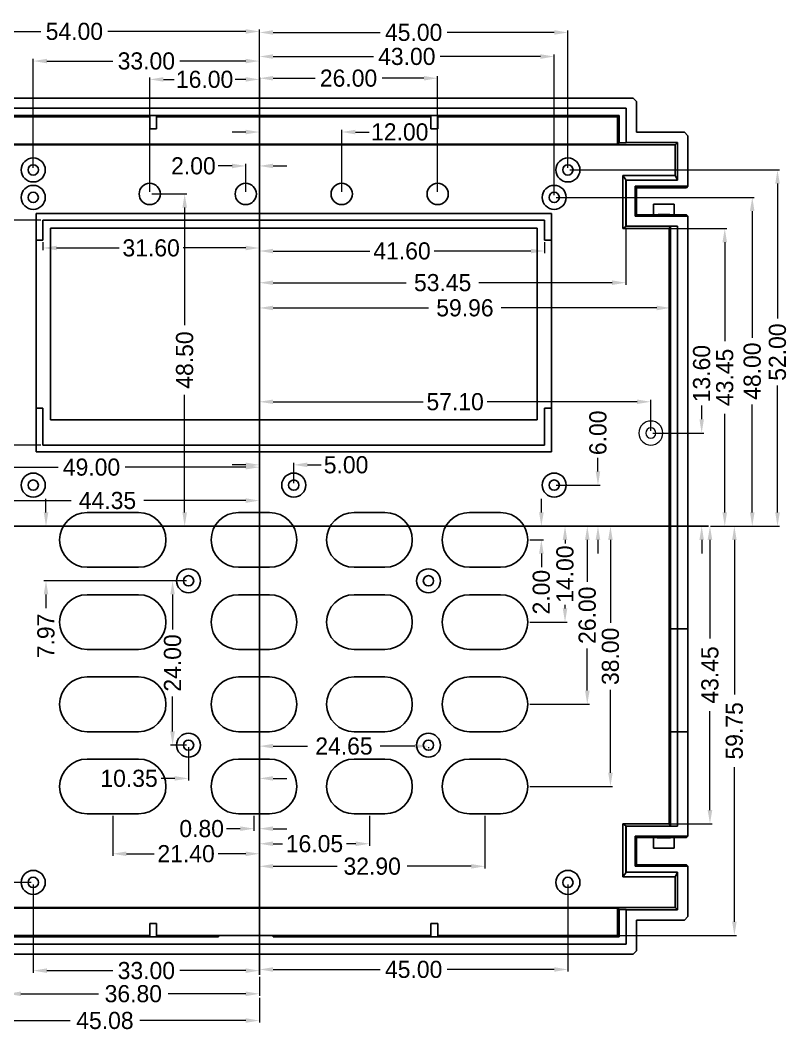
# Model space of a CAD drawing. Extents: x 130 to 318, y -74 to 74.
# Drawn here: x 205.6 to 317.7, y -73.8 to 73.9 of the extents above; entities that cross this region are included whole.
import ezdxf

# ---------------------------------------------------------------- set-up
doc = ezdxf.new("R2010")
doc.units = 0
doc.header["$MEASUREMENT"] = 0
doc.linetypes.add('center', pattern=[0])
doc.linetypes.add('solid', pattern=[0])
doc.layers.get('0').update_dxf_attribs({"linetype": 'solid'})
doc.dimstyles.get("Standard").update_dxf_attribs({"dimtxt": 2.5, "dimasz": 2, "dimexe": 0.3, "dimexo": 0.3, "dimgap": 0.3, "dimtad": 0, "dimzin": 0, "dimdsep": 46, "dimtxsty": 'Standard', "dimcen": 0, "dimclrd": 4, "dimclre": 4, "dimclrt": 3, "dimadec": 0, "dimazin": 0, "dimtfac": 1, "dimtofl": 0, "dimtmove": 0, "dimatfit": 0, "dimfxl": 0, "dimtolj": 1, "dimtzin": 0, "dimlwd": 9, "dimlwe": 9, "dimarcsym": 0})

# ---------------------------------------------------------------- blocks, each defined once
blk = doc.blocks.new('*D0')
at = {"color": 4, "linetype": 'Continuous', "lineweight": 9}
for p, q in [((240.47, 65.2), (240.47, 52.29)), ((236.47, 52.59), (234.47, 52.59)), ((238.47, 48.8), (238.47, 52.89)), ((242.47, 52.59), (244.47, 52.59))]:
    blk.add_line(p, q, dxfattribs=at)
at = {"color": 4, "linetype": 'Continuous', "lineweight": 0}
for points in [[(236.47, 52.92), (236.47, 52.25), (238.47, 52.59)], [(242.47, 52.92), (242.47, 52.25), (240.47, 52.59)]]:
    blk.add_solid(points, dxfattribs=at)
at = {"layer": 'Defpoints', "color": 0, "linetype": 'Continuous', "lineweight": 0}
for p in [(240.47, 65.5), (238.47, 52.59), (238.47, 48.5)]:
    blk.add_point(p, dxfattribs=at)
at = {"color": 3, "linetype": 'Continuous', "lineweight": 0, "insert": (230.84, 52.59), "char_height": 2.5, "attachment_point": 5}
blk.add_mtext('\\A1;2.00', dxfattribs=at)
blk = doc.blocks.new('*D1')
at = {"color": 4, "linetype": 'Continuous', "lineweight": 9}
for p, q in [((224.47, 48.8), (224.47, 65.52)), ((226.47, 65.22), (228.01, 65.22)), ((238.47, 65.22), (236.94, 65.22)), ((240.47, 65.2), (240.47, 64.92))]:
    blk.add_line(p, q, dxfattribs=at)
at = {"color": 4, "linetype": 'Continuous', "lineweight": 0}
for points in [[(226.47, 65.55), (226.47, 64.89), (224.47, 65.22)], [(238.47, 65.55), (238.47, 64.89), (240.47, 65.22)]]:
    blk.add_solid(points, dxfattribs=at)
at = {"layer": 'Defpoints', "color": 0, "linetype": 'Continuous', "lineweight": 0}
for p in [(224.47, 65.22), (240.47, 65.5), (224.47, 48.5)]:
    blk.add_point(p, dxfattribs=at)
at = {"color": 3, "linetype": 'Continuous', "lineweight": 0, "insert": (232.47, 65.22), "char_height": 2.5, "attachment_point": 5}
blk.add_mtext('\\A1;16.00', dxfattribs=at)
blk = doc.blocks.new('*D2')
at = {"color": 4, "linetype": 'Continuous', "lineweight": 9}
for p, q in [((240.47, 65.2), (240.47, 57.24)), ((252.47, 48.8), (252.47, 57.84)), ((238.47, 57.54), (236.47, 57.54)), ((254.47, 57.54), (256.47, 57.54))]:
    blk.add_line(p, q, dxfattribs=at)
at = {"color": 4, "linetype": 'Continuous', "lineweight": 0}
for points in [[(238.47, 57.87), (238.47, 57.2), (240.47, 57.54)], [(254.47, 57.87), (254.47, 57.2), (252.47, 57.54)]]:
    blk.add_solid(points, dxfattribs=at)
at = {"layer": 'Defpoints', "color": 0, "linetype": 'Continuous', "lineweight": 0}
for p in [(240.47, 65.5), (252.47, 57.54), (252.47, 48.5)]:
    blk.add_point(p, dxfattribs=at)
at = {"color": 3, "linetype": 'Continuous', "lineweight": 0, "insert": (260.94, 57.54), "char_height": 2.5, "attachment_point": 5}
blk.add_mtext('\\A1;12.00', dxfattribs=at)
blk = doc.blocks.new('*D3')
at = {"color": 4, "linetype": 'Continuous', "lineweight": 9}
for p, q in [((240.47, 65.52), (240.47, 65.69)), ((242.47, 65.39), (248.59, 65.39)), ((264.47, 65.39), (258.36, 65.39)), ((266.47, 48.8), (266.47, 65.69))]:
    blk.add_line(p, q, dxfattribs=at)
at = {"color": 4, "linetype": 'Continuous', "lineweight": 0}
for points in [[(242.47, 65.72), (242.47, 65.06), (240.47, 65.39)], [(264.47, 65.72), (264.47, 65.06), (266.47, 65.39)]]:
    blk.add_solid(points, dxfattribs=at)
at = {"layer": 'Defpoints', "color": 0, "linetype": 'Continuous', "lineweight": 0}
for p in [(240.47, 65.22), (266.47, 65.39), (266.47, 48.5)]:
    blk.add_point(p, dxfattribs=at)
at = {"color": 3, "linetype": 'Continuous', "lineweight": 0, "insert": (253.47, 65.39), "char_height": 2.5, "attachment_point": 5}
blk.add_mtext('\\A1;26.00', dxfattribs=at)
blk = doc.blocks.new('*D4')
at = {"color": 4, "linetype": 'Continuous', "lineweight": 9}
for p, q in [((207.47, 52.3), (207.47, 68.2)), ((240.47, 65.99), (240.47, 68.2)), ((209.47, 67.9), (219.09, 67.9)), ((238.47, 67.9), (228.86, 67.9))]:
    blk.add_line(p, q, dxfattribs=at)
at = {"color": 4, "linetype": 'Continuous', "lineweight": 0}
for points in [[(209.47, 68.23), (209.47, 67.57), (207.47, 67.9)], [(238.47, 68.23), (238.47, 67.57), (240.47, 67.9)]]:
    blk.add_solid(points, dxfattribs=at)
at = {"layer": 'Defpoints', "color": 0, "linetype": 'Continuous', "lineweight": 0}
for p in [(207.47, 67.9), (240.47, 65.69), (207.47, 52)]:
    blk.add_point(p, dxfattribs=at)
at = {"color": 3, "linetype": 'Continuous', "lineweight": 0, "insert": (223.97, 67.9), "char_height": 2.5, "attachment_point": 5}
blk.add_mtext('\\A1;33.00', dxfattribs=at)
blk = doc.blocks.new('*D5')
at = {"color": 4, "linetype": 'Continuous', "lineweight": 9}
for p, q in [((240.47, 65.5), (240.47, 68.86)), ((242.47, 68.56), (257.09, 68.56)), ((281.47, 68.56), (266.86, 68.56)), ((283.47, 48.3), (283.47, 68.86))]:
    blk.add_line(p, q, dxfattribs=at)
at = {"color": 4, "linetype": 'Continuous', "lineweight": 0}
for points in [[(242.47, 68.89), (242.47, 68.22), (240.47, 68.56)], [(281.47, 68.89), (281.47, 68.22), (283.47, 68.56)]]:
    blk.add_solid(points, dxfattribs=at)
at = {"layer": 'Defpoints', "color": 0, "linetype": 'Continuous', "lineweight": 0}
for p in [(283.47, 68.56), (240.47, 65.2), (283.47, 48)]:
    blk.add_point(p, dxfattribs=at)
at = {"color": 3, "linetype": 'Continuous', "lineweight": 0, "insert": (261.97, 68.56), "char_height": 2.5, "attachment_point": 5}
blk.add_mtext('\\A1;43.00', dxfattribs=at)
blk = doc.blocks.new('*D6')
at = {"color": 4, "linetype": 'Continuous', "lineweight": 9}
for p, q in [((240.47, 65.5), (240.47, 72.37)), ((285.47, 52.3), (285.47, 72.37)), ((242.47, 72.07), (258.09, 72.07)), ((283.47, 72.07), (267.86, 72.07))]:
    blk.add_line(p, q, dxfattribs=at)
at = {"color": 4, "linetype": 'Continuous', "lineweight": 0}
for points in [[(242.47, 72.41), (242.47, 71.74), (240.47, 72.07)], [(283.47, 72.41), (283.47, 71.74), (285.47, 72.07)]]:
    blk.add_solid(points, dxfattribs=at)
at = {"layer": 'Defpoints', "color": 0, "linetype": 'Continuous', "lineweight": 0}
for p in [(285.47, 72.07), (240.47, 65.2), (285.47, 52)]:
    blk.add_point(p, dxfattribs=at)
at = {"color": 3, "linetype": 'Continuous', "lineweight": 0, "insert": (262.97, 72.07), "char_height": 2.5, "attachment_point": 5}
blk.add_mtext('\\A1;45.00', dxfattribs=at)
blk = doc.blocks.new('*D7')
at = {"color": 4, "linetype": 'Continuous', "lineweight": 9}
for p, q in [((238.47, 8.95), (236.47, 8.95)), ((240.47, 6.3), (240.47, 9.25)), ((245.47, 6.3), (245.47, 9.25)), ((247.47, 8.95), (249.47, 8.95))]:
    blk.add_line(p, q, dxfattribs=at)
at = {"color": 4, "linetype": 'Continuous', "lineweight": 0}
for points in [[(238.47, 9.29), (238.47, 8.62), (240.47, 8.95)], [(247.47, 9.29), (247.47, 8.62), (245.47, 8.95)]]:
    blk.add_solid(points, dxfattribs=at)
at = {"layer": 'Defpoints', "color": 0, "linetype": 'Continuous', "lineweight": 0}
for p in [(245.47, 8.95), (240.47, 6), (245.47, 6)]:
    blk.add_point(p, dxfattribs=at)
at = {"color": 3, "linetype": 'Continuous', "lineweight": 0, "insert": (253.11, 8.95), "char_height": 2.5, "attachment_point": 5}
blk.add_mtext('\\A1;5.00', dxfattribs=at)
blk = doc.blocks.new('*D8')
at = {"color": 4, "linetype": 'Continuous', "lineweight": 9}
for p, q in [((207.47, -52.3), (207.47, -65.18)), ((209.47, -64.88), (219.09, -64.88)), ((238.47, -64.88), (228.86, -64.88)), ((240.47, -65.2), (240.47, -64.58))]:
    blk.add_line(p, q, dxfattribs=at)
at = {"color": 4, "linetype": 'Continuous', "lineweight": 0}
for points in [[(209.47, -64.55), (209.47, -65.22), (207.47, -64.88)], [(238.47, -64.55), (238.47, -65.22), (240.47, -64.88)]]:
    blk.add_solid(points, dxfattribs=at)
at = {"layer": 'Defpoints', "color": 0, "linetype": 'Continuous', "lineweight": 0}
for p in [(207.47, -52), (207.47, -64.88), (240.47, -65.5)]:
    blk.add_point(p, dxfattribs=at)
at = {"color": 3, "linetype": 'Continuous', "lineweight": 0, "insert": (223.97, -64.88), "char_height": 2.5, "attachment_point": 5}
blk.add_mtext('\\A1;33.00', dxfattribs=at)
blk = doc.blocks.new('*D9')
at = {"color": 4, "linetype": 'Continuous', "lineweight": 9}
for p, q in [((285.47, -52.3), (285.47, -65.01)), ((240.47, -65.2), (240.47, -64.41)), ((242.47, -64.71), (258.09, -64.71)), ((283.47, -64.71), (267.86, -64.71))]:
    blk.add_line(p, q, dxfattribs=at)
at = {"color": 4, "linetype": 'Continuous', "lineweight": 0}
for points in [[(242.47, -64.38), (242.47, -65.05), (240.47, -64.71)], [(283.47, -64.38), (283.47, -65.05), (285.47, -64.71)]]:
    blk.add_solid(points, dxfattribs=at)
at = {"layer": 'Defpoints', "color": 0, "linetype": 'Continuous', "lineweight": 0}
for p in [(285.47, -52), (285.47, -64.71), (240.47, -65.5)]:
    blk.add_point(p, dxfattribs=at)
at = {"color": 3, "linetype": 'Continuous', "lineweight": 0, "insert": (262.97, -64.71), "char_height": 2.5, "attachment_point": 5}
blk.add_mtext('\\A1;45.00', dxfattribs=at)
blk = doc.blocks.new('*D10')
at = {"color": 4, "linetype": 'Continuous', "lineweight": 9}
for p, q in [((203.67, -48.3), (203.67, -68.56)), ((240.47, -65.8), (240.47, -68.56)), ((205.67, -68.26), (216.98, -68.26)), ((238.47, -68.26), (227.17, -68.26))]:
    blk.add_line(p, q, dxfattribs=at)
at = {"color": 4, "linetype": 'Continuous', "lineweight": 0}
for points in [[(205.67, -67.93), (205.67, -68.6), (203.67, -68.26)], [(238.47, -67.93), (238.47, -68.6), (240.47, -68.26)]]:
    blk.add_solid(points, dxfattribs=at)
at = {"layer": 'Defpoints', "color": 0, "linetype": 'Continuous', "lineweight": 0}
for p in [(203.67, -48), (240.47, -65.5), (203.67, -68.26)]:
    blk.add_point(p, dxfattribs=at)
at = {"color": 3, "linetype": 'Continuous', "lineweight": 0, "insert": (222.07, -68.26), "char_height": 2.5, "attachment_point": 5}
blk.add_mtext('\\A1;36.80', dxfattribs=at)
blk = doc.blocks.new('*D11')
at = {"color": 4, "linetype": 'Continuous', "lineweight": 9}
for p, q in [((230.12, -32.27), (230.12, -37.12)), ((240.47, -32.27), (240.47, -37.12)), ((228.12, -36.82), (226.12, -36.82)), ((242.47, -36.82), (244.47, -36.82))]:
    blk.add_line(p, q, dxfattribs=at)
at = {"color": 4, "linetype": 'Continuous', "lineweight": 0}
for points in [[(228.12, -36.49), (228.12, -37.15), (230.12, -36.82)], [(242.47, -36.49), (242.47, -37.15), (240.47, -36.82)]]:
    blk.add_solid(points, dxfattribs=at)
at = {"layer": 'Defpoints', "color": 0, "linetype": 'Continuous', "lineweight": 0}
for p in [(230.12, -31.97), (240.47, -31.97), (230.12, -36.82)]:
    blk.add_point(p, dxfattribs=at)
at = {"color": 3, "linetype": 'Continuous', "lineweight": 0, "insert": (221.45, -36.82), "char_height": 2.5, "attachment_point": 5}
blk.add_mtext('\\A1;10.35', dxfattribs=at)
blk = doc.blocks.new('*D12')
at = {"color": 4, "linetype": 'Continuous', "lineweight": 9}
for p, q in [((240.47, -32.27), (240.47, -32.41)), ((242.47, -32.11), (247.5, -32.11)), ((263.12, -32.11), (258.1, -32.11)), ((265.12, -32.27), (265.12, -32.41))]:
    blk.add_line(p, q, dxfattribs=at)
at = {"color": 4, "linetype": 'Continuous', "lineweight": 0}
for points in [[(242.47, -31.78), (242.47, -32.45), (240.47, -32.11)], [(263.12, -31.78), (263.12, -32.45), (265.12, -32.11)]]:
    blk.add_solid(points, dxfattribs=at)
at = {"layer": 'Defpoints', "color": 0, "linetype": 'Continuous', "lineweight": 0}
for p in [(240.47, -31.97), (240.47, -32.11), (265.12, -31.97)]:
    blk.add_point(p, dxfattribs=at)
at = {"color": 3, "linetype": 'Continuous', "lineweight": 0, "insert": (252.8, -32.11), "char_height": 2.5, "attachment_point": 5}
blk.add_mtext('\\A1;24.65', dxfattribs=at)
blk = doc.blocks.new('*D13')
at = {"color": 4, "linetype": 'Continuous', "lineweight": 9}
for p, q in [((240.47, 11.15), (240.47, 18.46)), ((242.47, 18.16), (264.35, 18.16)), ((295.57, 18.16), (273.7, 18.16)), ((297.57, 13.9), (297.57, 18.46))]:
    blk.add_line(p, q, dxfattribs=at)
at = {"color": 4, "linetype": 'Continuous', "lineweight": 0}
for points in [[(242.47, 18.49), (242.47, 17.83), (240.47, 18.16)], [(295.57, 18.49), (295.57, 17.83), (297.57, 18.16)]]:
    blk.add_solid(points, dxfattribs=at)
at = {"layer": 'Defpoints', "color": 0, "linetype": 'Continuous', "lineweight": 0}
for p in [(297.57, 18.16), (297.57, 13.6), (240.47, 10.85)]:
    blk.add_point(p, dxfattribs=at)
at = {"color": 3, "linetype": 'Continuous', "lineweight": 0, "insert": (269.02, 18.16), "char_height": 2.5, "attachment_point": 5}
blk.add_mtext('\\A1;57.10', dxfattribs=at)
blk = doc.blocks.new('*D14')
at = {"color": 4, "linetype": 'Continuous', "lineweight": 9}
for p, q in [((196.12, -2.67), (196.12, 4.04)), ((198.12, 3.74), (213, 3.74)), ((238.47, 3.74), (223.6, 3.74)), ((240.47, -1.36), (240.47, 4.04))]:
    blk.add_line(p, q, dxfattribs=at)
at = {"color": 4, "linetype": 'Continuous', "lineweight": 0}
for points in [[(198.12, 4.07), (198.12, 3.4), (196.12, 3.74)], [(238.47, 4.07), (238.47, 3.4), (240.47, 3.74)]]:
    blk.add_solid(points, dxfattribs=at)
at = {"layer": 'Defpoints', "color": 0, "linetype": 'Continuous', "lineweight": 0}
for p in [(240.47, 3.74), (240.47, -1.66), (196.12, -2.97)]:
    blk.add_point(p, dxfattribs=at)
at = {"color": 3, "linetype": 'Continuous', "lineweight": 0, "insert": (218.3, 3.74), "char_height": 2.5, "attachment_point": 5}
blk.add_mtext('\\A1;44.35', dxfattribs=at)
blk = doc.blocks.new('*D15')
at = {"color": 4, "linetype": 'Continuous', "lineweight": 9}
for p, q in [((191.47, 4), (191.47, 8.91)), ((240.47, 6.6), (240.47, 8.91)), ((193.47, 8.61), (211.09, 8.61)), ((238.47, 8.61), (220.86, 8.61))]:
    blk.add_line(p, q, dxfattribs=at)
at = {"color": 4, "linetype": 'Continuous', "lineweight": 0}
for points in [[(193.47, 8.94), (193.47, 8.28), (191.47, 8.61)], [(238.47, 8.94), (238.47, 8.28), (240.47, 8.61)]]:
    blk.add_solid(points, dxfattribs=at)
at = {"layer": 'Defpoints', "color": 0, "linetype": 'Continuous', "lineweight": 0}
for p in [(240.47, 8.61), (240.47, 6.3), (191.47, 3.7)]:
    blk.add_point(p, dxfattribs=at)
at = {"color": 3, "linetype": 'Continuous', "lineweight": 0, "insert": (215.97, 8.61), "char_height": 2.5, "attachment_point": 5}
blk.add_mtext('\\A1;49.00', dxfattribs=at)
blk = doc.blocks.new('*D16')
at = {"color": 4, "linetype": 'Continuous', "lineweight": 9}
for p, q in [((239.67, -42.3), (239.67, -44.46)), ((240.47, -42.3), (240.47, -44.46)), ((237.67, -44.16), (235.67, -44.16)), ((242.47, -44.16), (244.47, -44.16))]:
    blk.add_line(p, q, dxfattribs=at)
at = {"color": 4, "linetype": 'Continuous', "lineweight": 0}
for points in [[(237.67, -43.82), (237.67, -44.49), (239.67, -44.16)], [(242.47, -43.82), (242.47, -44.49), (240.47, -44.16)]]:
    blk.add_solid(points, dxfattribs=at)
at = {"layer": 'Defpoints', "color": 0, "linetype": 'Continuous', "lineweight": 0}
for p in [(239.67, -42), (240.47, -42), (239.67, -44.16)]:
    blk.add_point(p, dxfattribs=at)
at = {"color": 3, "linetype": 'Continuous', "lineweight": 0, "insert": (232.04, -44.16), "char_height": 2.5, "attachment_point": 5}
blk.add_mtext('\\A1;0.80', dxfattribs=at)
blk = doc.blocks.new('*D17')
at = {"color": 4, "linetype": 'Continuous', "lineweight": 9}
for p, q in [((219.07, -42.3), (219.07, -48.12)), ((240.47, -44.76), (240.47, -48.12)), ((221.07, -47.82), (225.1, -47.82)), ((238.47, -47.82), (234.45, -47.82))]:
    blk.add_line(p, q, dxfattribs=at)
at = {"color": 4, "linetype": 'Continuous', "lineweight": 0}
for points in [[(221.07, -47.49), (221.07, -48.16), (219.07, -47.82)], [(238.47, -47.49), (238.47, -48.16), (240.47, -47.82)]]:
    blk.add_solid(points, dxfattribs=at)
at = {"layer": 'Defpoints', "color": 0, "linetype": 'Continuous', "lineweight": 0}
for p in [(219.07, -42), (240.47, -44.46), (219.07, -47.82)]:
    blk.add_point(p, dxfattribs=at)
at = {"color": 3, "linetype": 'Continuous', "lineweight": 0, "insert": (229.77, -47.82), "char_height": 2.5, "attachment_point": 5}
blk.add_mtext('\\A1;21.40', dxfattribs=at)
blk = doc.blocks.new('*D18')
at = {"color": 4, "linetype": 'Continuous', "lineweight": 9}
for p, q in [((256.52, -42.3), (256.52, -46.66)), ((240.47, -47.82), (240.47, -46.06)), ((242.47, -46.36), (243.82, -46.36)), ((254.52, -46.36), (253.17, -46.36))]:
    blk.add_line(p, q, dxfattribs=at)
at = {"color": 4, "linetype": 'Continuous', "lineweight": 0}
for points in [[(242.47, -46.02), (242.47, -46.69), (240.47, -46.36)], [(254.52, -46.02), (254.52, -46.69), (256.52, -46.36)]]:
    blk.add_solid(points, dxfattribs=at)
at = {"layer": 'Defpoints', "color": 0, "linetype": 'Continuous', "lineweight": 0}
for p in [(256.52, -42), (256.52, -46.36), (240.47, -48.12)]:
    blk.add_point(p, dxfattribs=at)
at = {"color": 3, "linetype": 'Continuous', "lineweight": 0, "insert": (248.5, -46.36), "char_height": 2.5, "attachment_point": 5}
blk.add_mtext('\\A1;16.05', dxfattribs=at)
blk = doc.blocks.new('*D19')
at = {"color": 4, "linetype": 'Continuous', "lineweight": 9}
for p, q in [((273.37, -42.3), (273.37, -49.95)), ((240.47, -48.42), (240.47, -49.95)), ((242.47, -49.65), (251.83, -49.65)), ((271.37, -49.65), (262.02, -49.65))]:
    blk.add_line(p, q, dxfattribs=at)
at = {"color": 4, "linetype": 'Continuous', "lineweight": 0}
for points in [[(242.47, -49.32), (242.47, -49.99), (240.47, -49.65)], [(271.37, -49.32), (271.37, -49.99), (273.37, -49.65)]]:
    blk.add_solid(points, dxfattribs=at)
at = {"layer": 'Defpoints', "color": 0, "linetype": 'Continuous', "lineweight": 0}
for p in [(273.37, -42), (240.47, -48.12), (273.37, -49.65)]:
    blk.add_point(p, dxfattribs=at)
at = {"color": 3, "linetype": 'Continuous', "lineweight": 0, "insert": (256.92, -49.65), "char_height": 2.5, "attachment_point": 5}
blk.add_mtext('\\A1;32.90', dxfattribs=at)
blk = doc.blocks.new('*D21')
at = {"color": 4, "linetype": 'Continuous', "lineweight": 9}
for p, q in [((195.4, -40.98), (195.4, -72.47)), ((240.47, -68.86), (240.47, -72.47)), ((197.4, -72.17), (212.84, -72.17)), ((238.47, -72.17), (223.03, -72.17))]:
    blk.add_line(p, q, dxfattribs=at)
at = {"color": 4, "linetype": 'Continuous', "lineweight": 0}
for points in [[(197.4, -71.83), (197.4, -72.5), (195.4, -72.17)], [(238.47, -71.83), (238.47, -72.5), (240.47, -72.17)]]:
    blk.add_solid(points, dxfattribs=at)
at = {"layer": 'Defpoints', "color": 0, "linetype": 'Continuous', "lineweight": 0}
for p in [(195.4, -40.68), (240.47, -68.56), (240.47, -72.17)]:
    blk.add_point(p, dxfattribs=at)
at = {"color": 3, "linetype": 'Continuous', "lineweight": 0, "insert": (217.93, -72.17), "char_height": 2.5, "attachment_point": 5}
blk.add_mtext('\\A1;45.08', dxfattribs=at)
blk = doc.blocks.new('*D25')
at = {"color": 4, "linetype": 'Continuous', "lineweight": 9}
for p, q in [((281.6, 2), (281.6, 4)), ((279.39, 0), (281.9, 0)), ((279.92, -2), (281.9, -2)), ((281.6, -4), (281.6, -6))]:
    blk.add_line(p, q, dxfattribs=at)
at = {"color": 4, "linetype": 'Continuous', "lineweight": 0}
for points in [[(281.27, 2), (281.94, 2), (281.6, 0)], [(281.27, -4), (281.94, -4), (281.6, -2)]]:
    blk.add_solid(points, dxfattribs=at)
at = {"layer": 'Defpoints', "color": 0, "linetype": 'Continuous', "lineweight": 0}
for p in [(279.09, 0), (279.62, -2), (281.6, -2)]:
    blk.add_point(p, dxfattribs=at)
at = {"color": 3, "linetype": 'Continuous', "lineweight": 0, "insert": (281.6, -9.63), "char_height": 2.5, "attachment_point": 5, "rotation": 90}
blk.add_mtext('\\A1;2.00', dxfattribs=at)
blk = doc.blocks.new('*D26')
at = {"color": 4, "linetype": 'Continuous', "lineweight": 9}
for p, q in [((282.2, 0), (285.35, 0)), ((285.05, -2), (285.05, -2.53)), ((285.05, -12), (285.05, -11.47)), ((279.92, -14), (285.35, -14))]:
    blk.add_line(p, q, dxfattribs=at)
at = {"color": 4, "linetype": 'Continuous', "lineweight": 0}
for points in [[(284.72, -2), (285.39, -2), (285.05, 0)], [(284.72, -12), (285.39, -12), (285.05, -14)]]:
    blk.add_solid(points, dxfattribs=at)
at = {"layer": 'Defpoints', "color": 0, "linetype": 'Continuous', "lineweight": 0}
for p in [(281.9, 0), (279.62, -14), (285.05, -14)]:
    blk.add_point(p, dxfattribs=at)
at = {"color": 3, "linetype": 'Continuous', "lineweight": 0, "insert": (285.05, -7), "char_height": 2.5, "attachment_point": 5, "rotation": 90}
blk.add_mtext('\\A1;14.00', dxfattribs=at)
blk = doc.blocks.new('*D27')
at = {"color": 4, "linetype": 'Continuous', "lineweight": 9}
for p, q in [((285.35, 0), (288.6, 0)), ((288.3, -2), (288.3, -8.12)), ((288.3, -24), (288.3, -17.88)), ((279.92, -26), (288.6, -26))]:
    blk.add_line(p, q, dxfattribs=at)
at = {"color": 4, "linetype": 'Continuous', "lineweight": 0}
for points in [[(287.97, -2), (288.64, -2), (288.3, 0)], [(287.97, -24), (288.64, -24), (288.3, -26)]]:
    blk.add_solid(points, dxfattribs=at)
at = {"layer": 'Defpoints', "color": 0, "linetype": 'Continuous', "lineweight": 0}
for p in [(285.05, 0), (279.62, -26), (288.3, -26)]:
    blk.add_point(p, dxfattribs=at)
at = {"color": 3, "linetype": 'Continuous', "lineweight": 0, "insert": (288.3, -13), "char_height": 2.5, "attachment_point": 5, "rotation": 90}
blk.add_mtext('\\A1;26.00', dxfattribs=at)
blk = doc.blocks.new('*D28')
at = {"color": 4, "linetype": 'Continuous', "lineweight": 9}
for p, q in [((288.9, 0), (291.98, 0)), ((291.68, -2), (291.68, -14.12)), ((291.68, -36), (291.68, -23.88)), ((279.92, -38), (291.98, -38))]:
    blk.add_line(p, q, dxfattribs=at)
at = {"color": 4, "linetype": 'Continuous', "lineweight": 0}
for points in [[(291.35, -2), (292.01, -2), (291.68, 0)], [(291.35, -36), (292.01, -36), (291.68, -38)]]:
    blk.add_solid(points, dxfattribs=at)
at = {"layer": 'Defpoints', "color": 0, "linetype": 'Continuous', "lineweight": 0}
for p in [(288.6, 0), (291.68, 0), (279.62, -38)]:
    blk.add_point(p, dxfattribs=at)
at = {"color": 3, "linetype": 'Continuous', "lineweight": 0, "insert": (291.68, -19), "char_height": 2.5, "attachment_point": 5, "rotation": 90}
blk.add_mtext('\\A1;38.00', dxfattribs=at)
blk = doc.blocks.new('*D29')
at = {"color": 4, "linetype": 'Continuous', "lineweight": 9}
for p, q in [((289.86, 8), (289.86, 10)), ((283.77, 6), (290.16, 6)), ((288.9, 0), (290.16, 0)), ((289.86, -2), (289.86, -4))]:
    blk.add_line(p, q, dxfattribs=at)
at = {"color": 4, "linetype": 'Continuous', "lineweight": 0}
for points in [[(289.52, 8), (290.19, 8), (289.86, 6)], [(289.52, -2), (290.19, -2), (289.86, 0)]]:
    blk.add_solid(points, dxfattribs=at)
at = {"layer": 'Defpoints', "color": 0, "linetype": 'Continuous', "lineweight": 0}
for p in [(283.47, 6), (289.86, 6), (288.6, 0)]:
    blk.add_point(p, dxfattribs=at)
at = {"color": 3, "linetype": 'Continuous', "lineweight": 0, "insert": (289.86, 13.63), "char_height": 2.5, "attachment_point": 5, "rotation": 90}
blk.add_mtext('\\A1;6.00', dxfattribs=at)
blk = doc.blocks.new('*D30')
at = {"color": 4, "linetype": 'Continuous', "lineweight": 9}
for p, q in [((304.99, 15.6), (304.99, 17.6)), ((297.87, 13.6), (305.29, 13.6)), ((305.67, 0), (304.69, 0)), ((304.99, -2), (304.99, -4))]:
    blk.add_line(p, q, dxfattribs=at)
at = {"color": 4, "linetype": 'Continuous', "lineweight": 0}
for points in [[(304.66, 15.6), (305.32, 15.6), (304.99, 13.6)], [(304.66, -2), (305.32, -2), (304.99, 0)]]:
    blk.add_solid(points, dxfattribs=at)
at = {"layer": 'Defpoints', "color": 0, "linetype": 'Continuous', "lineweight": 0}
for p in [(297.57, 13.6), (304.99, 13.6), (305.97, 0)]:
    blk.add_point(p, dxfattribs=at)
at = {"color": 3, "linetype": 'Continuous', "lineweight": 0, "insert": (304.99, 22.27), "char_height": 2.5, "attachment_point": 5, "rotation": 90}
blk.add_mtext('\\A1;13.60', dxfattribs=at)
blk = doc.blocks.new('*D31')
at = {"color": 4, "linetype": 'Continuous', "lineweight": 9}
for p, q in [((283.77, 48), (312.67, 48)), ((312.37, 46), (312.37, 27.51)), ((312.37, 2), (312.37, 17.75)), ((306.27, 0), (312.67, 0))]:
    blk.add_line(p, q, dxfattribs=at)
at = {"color": 4, "linetype": 'Continuous', "lineweight": 0}
for points in [[(312.03, 46), (312.7, 46), (312.37, 48)], [(312.03, 2), (312.7, 2), (312.37, 0)]]:
    blk.add_solid(points, dxfattribs=at)
at = {"layer": 'Defpoints', "color": 0, "linetype": 'Continuous', "lineweight": 0}
for p in [(283.47, 48), (312.37, 48), (305.97, 0)]:
    blk.add_point(p, dxfattribs=at)
at = {"color": 3, "linetype": 'Continuous', "lineweight": 0, "insert": (312.37, 22.63), "char_height": 2.5, "attachment_point": 5, "rotation": 90}
blk.add_mtext('\\A1;48.00', dxfattribs=at)
blk = doc.blocks.new('*D32')
at = {"color": 4, "linetype": 'Continuous', "lineweight": 9}
for p, q in [((285.77, 52), (316.35, 52)), ((316.05, 50), (316.05, 30.3)), ((316.05, 2), (316.05, 20.53)), ((306.27, 0), (316.35, 0))]:
    blk.add_line(p, q, dxfattribs=at)
at = {"color": 4, "linetype": 'Continuous', "lineweight": 0}
for points in [[(315.72, 50), (316.39, 50), (316.05, 52)], [(315.72, 2), (316.39, 2), (316.05, 0)]]:
    blk.add_solid(points, dxfattribs=at)
at = {"layer": 'Defpoints', "color": 0, "linetype": 'Continuous', "lineweight": 0}
for p in [(285.47, 52), (305.97, 0), (316.05, 0)]:
    blk.add_point(p, dxfattribs=at)
at = {"color": 3, "linetype": 'Continuous', "lineweight": 0, "insert": (316.05, 25.41), "char_height": 2.5, "attachment_point": 5, "rotation": 90}
blk.add_mtext('\\A1;52.00', dxfattribs=at)
blk = doc.blocks.new('*D33')
at = {"color": 4, "linetype": 'Continuous', "lineweight": 9}
for p, q in [((224.77, 48.5), (229.86, 48.5)), ((229.56, 46.5), (229.56, 29.34)), ((229.56, 2), (229.56, 19.16)), ((226.59, 0), (229.86, 0))]:
    blk.add_line(p, q, dxfattribs=at)
at = {"color": 4, "linetype": 'Continuous', "lineweight": 0}
for points in [[(229.23, 46.5), (229.9, 46.5), (229.56, 48.5)], [(229.23, 2), (229.9, 2), (229.56, 0)]]:
    blk.add_solid(points, dxfattribs=at)
at = {"layer": 'Defpoints', "color": 0, "linetype": 'Continuous', "lineweight": 0}
for p in [(224.47, 48.5), (226.29, 0), (229.56, 0)]:
    blk.add_point(p, dxfattribs=at)
at = {"color": 3, "linetype": 'Continuous', "lineweight": 0, "insert": (229.56, 24.25), "char_height": 2.5, "attachment_point": 5, "rotation": 90}
blk.add_mtext('\\A1;48.50', dxfattribs=at)
blk = doc.blocks.new('*D36')
at = {"color": 4, "linetype": 'Continuous', "lineweight": 9}
for p, q in [((209.33, 2), (209.33, 4)), ((226.29, 0), (209.03, 0)), ((229.82, -7.97), (209.03, -7.97)), ((209.33, -9.97), (209.33, -11.97))]:
    blk.add_line(p, q, dxfattribs=at)
at = {"color": 4, "linetype": 'Continuous', "lineweight": 0}
for points in [[(209, 2), (209.67, 2), (209.33, 0)], [(209, -9.97), (209.67, -9.97), (209.33, -7.97)]]:
    blk.add_solid(points, dxfattribs=at)
at = {"layer": 'Defpoints', "color": 0, "linetype": 'Continuous', "lineweight": 0}
for p in [(226.59, 0), (209.33, -7.97), (230.12, -7.97)]:
    blk.add_point(p, dxfattribs=at)
at = {"color": 3, "linetype": 'Continuous', "lineweight": 0, "insert": (209.33, -16.02), "char_height": 2.5, "attachment_point": 5, "rotation": 90}
blk.add_mtext('\\A1;7.97', dxfattribs=at)
blk = doc.blocks.new('*D37')
at = {"color": 4, "linetype": 'Continuous', "lineweight": 9}
for p, q in [((229.82, -7.97), (227.5, -7.97)), ((227.8, -9.97), (227.8, -15.09)), ((227.8, -29.97), (227.8, -24.85)), ((229.82, -31.97), (227.5, -31.97))]:
    blk.add_line(p, q, dxfattribs=at)
at = {"color": 4, "linetype": 'Continuous', "lineweight": 0}
for points in [[(227.47, -9.97), (228.13, -9.97), (227.8, -7.97)], [(227.47, -29.97), (228.13, -29.97), (227.8, -31.97)]]:
    blk.add_solid(points, dxfattribs=at)
at = {"layer": 'Defpoints', "color": 0, "linetype": 'Continuous', "lineweight": 0}
for p in [(230.12, -7.97), (227.8, -31.97), (230.12, -31.97)]:
    blk.add_point(p, dxfattribs=at)
at = {"color": 3, "linetype": 'Continuous', "lineweight": 0, "insert": (227.8, -19.97), "char_height": 2.5, "attachment_point": 5, "rotation": 90}
blk.add_mtext('\\A1;24.00', dxfattribs=at)
blk = doc.blocks.new('*D39')
at = {"color": 4, "linetype": 'Continuous', "lineweight": 9}
for p, q in [((176.1, 0), (169.33, 0)), ((169.63, -2), (169.63, -21.12)), ((169.63, -50), (169.63, -30.88)), ((207.17, -52), (169.33, -52))]:
    blk.add_line(p, q, dxfattribs=at)
at = {"color": 4, "linetype": 'Continuous', "lineweight": 0}
for points in [[(169.29, -2), (169.96, -2), (169.63, 0)], [(169.29, -50), (169.96, -50), (169.63, -52)]]:
    blk.add_solid(points, dxfattribs=at)
at = {"layer": 'Defpoints', "color": 0, "linetype": 'Continuous', "lineweight": 0}
for p in [(176.4, 0), (169.63, -52), (207.47, -52)]:
    blk.add_point(p, dxfattribs=at)
at = {"color": 3, "linetype": 'Continuous', "lineweight": 0, "insert": (169.63, -26), "char_height": 2.5, "attachment_point": 5, "rotation": 90}
blk.add_mtext('\\A1;52.00', dxfattribs=at)
blk = doc.blocks.new('*D43')
at = {"color": 4, "linetype": 'Continuous', "lineweight": 9}
for p, q in [((202.58, 13.85), (202.58, 15.85)), ((208.57, 11.85), (202.28, 11.85)), ((203.22, 0), (202.28, 0)), ((202.58, -2), (202.58, -4))]:
    blk.add_line(p, q, dxfattribs=at)
at = {"color": 4, "linetype": 'Continuous', "lineweight": 0}
for points in [[(202.24, 13.85), (202.91, 13.85), (202.58, 11.85)], [(202.24, -2), (202.91, -2), (202.58, 0)]]:
    blk.add_solid(points, dxfattribs=at)
at = {"layer": 'Defpoints', "color": 0, "linetype": 'Continuous', "lineweight": 0}
for p in [(202.58, 11.85), (208.87, 11.85), (203.52, 0)]:
    blk.add_point(p, dxfattribs=at)
at = {"color": 3, "linetype": 'Continuous', "lineweight": 0, "insert": (202.58, 20.32), "char_height": 2.5, "attachment_point": 5, "rotation": 90}
blk.add_mtext('\\A1;11.85', dxfattribs=at)
blk = doc.blocks.new('*D44')
at = {"color": 4, "linetype": 'Continuous', "lineweight": 9}
for p, q in [((208.57, 44.65), (198.94, 44.65)), ((199.24, 42.65), (199.24, 27.62)), ((199.24, 2), (199.24, 17.02)), ((201.98, 0), (198.94, 0))]:
    blk.add_line(p, q, dxfattribs=at)
at = {"color": 4, "linetype": 'Continuous', "lineweight": 0}
for points in [[(198.9, 42.65), (199.57, 42.65), (199.24, 44.65)], [(198.9, 2), (199.57, 2), (199.24, 0)]]:
    blk.add_solid(points, dxfattribs=at)
at = {"layer": 'Defpoints', "color": 0, "linetype": 'Continuous', "lineweight": 0}
for p in [(199.24, 44.65), (208.87, 44.65), (202.28, 0)]:
    blk.add_point(p, dxfattribs=at)
at = {"color": 3, "linetype": 'Continuous', "lineweight": 0, "insert": (199.24, 22.32), "char_height": 2.5, "attachment_point": 5, "rotation": 90}
blk.add_mtext('\\A1;44.65', dxfattribs=at)
blk = doc.blocks.new('*D45')
at = {"color": 4, "linetype": 'Continuous', "lineweight": 9}
for p, q in [((240.47, 43.2), (240.47, 40.31)), ((208.87, 41.45), (208.87, 40.31)), ((210.87, 40.61), (220, 40.61)), ((238.47, 40.61), (229.35, 40.61))]:
    blk.add_line(p, q, dxfattribs=at)
at = {"color": 4, "linetype": 'Continuous', "lineweight": 0}
for points in [[(210.87, 40.94), (210.87, 40.28), (208.87, 40.61)], [(238.47, 40.94), (238.47, 40.28), (240.47, 40.61)]]:
    blk.add_solid(points, dxfattribs=at)
at = {"layer": 'Defpoints', "color": 0, "linetype": 'Continuous', "lineweight": 0}
for p in [(240.47, 43.5), (208.87, 41.75), (208.87, 40.61)]:
    blk.add_point(p, dxfattribs=at)
at = {"color": 3, "linetype": 'Continuous', "lineweight": 0, "insert": (224.67, 40.61), "char_height": 2.5, "attachment_point": 5}
blk.add_mtext('\\A1;31.60', dxfattribs=at)
blk = doc.blocks.new('*D46')
at = {"color": 4, "linetype": 'Continuous', "lineweight": 9}
for p, q in [((282.07, 41.45), (282.07, 39.87)), ((240.47, 40.01), (240.47, 39.87)), ((242.47, 40.17), (256.6, 40.17)), ((280.07, 40.17), (265.95, 40.17))]:
    blk.add_line(p, q, dxfattribs=at)
at = {"color": 4, "linetype": 'Continuous', "lineweight": 0}
for points in [[(242.47, 40.5), (242.47, 39.83), (240.47, 40.17)], [(280.07, 40.5), (280.07, 39.83), (282.07, 40.17)]]:
    blk.add_solid(points, dxfattribs=at)
at = {"layer": 'Defpoints', "color": 0, "linetype": 'Continuous', "lineweight": 0}
for p in [(282.07, 41.75), (240.47, 40.31), (282.07, 40.17)]:
    blk.add_point(p, dxfattribs=at)
at = {"color": 3, "linetype": 'Continuous', "lineweight": 0, "insert": (261.27, 40.17), "char_height": 2.5, "attachment_point": 5}
blk.add_mtext('\\A1;41.60', dxfattribs=at)
blk = doc.blocks.new('*D47')
at = {"color": 4, "linetype": 'Continuous', "lineweight": 9}
for p, q in [((186.47, 37.3), (186.47, 72.52)), ((240.47, 72.37), (240.47, 72.52)), ((188.47, 72.22), (208.59, 72.22)), ((238.47, 72.22), (218.36, 72.22))]:
    blk.add_line(p, q, dxfattribs=at)
at = {"color": 4, "linetype": 'Continuous', "lineweight": 0}
for points in [[(188.47, 72.55), (188.47, 71.88), (186.47, 72.22)], [(238.47, 72.55), (238.47, 71.88), (240.47, 72.22)]]:
    blk.add_solid(points, dxfattribs=at)
at = {"layer": 'Defpoints', "color": 0, "linetype": 'Continuous', "lineweight": 0}
for p in [(240.47, 72.22), (240.47, 72.07), (186.47, 37)]:
    blk.add_point(p, dxfattribs=at)
at = {"color": 3, "linetype": 'Continuous', "lineweight": 0, "insert": (213.47, 72.22), "char_height": 2.5, "attachment_point": 5}
blk.add_mtext('\\A1;54.00', dxfattribs=at)
blk = doc.blocks.new('*D48')
at = {"color": 4, "linetype": 'Continuous', "lineweight": 9}
for p, q in [((293.92, 43.46), (293.92, 35.24)), ((240.47, 39.57), (240.47, 35.24)), ((242.47, 35.54), (261.9, 35.54)), ((291.92, 35.54), (272.5, 35.54))]:
    blk.add_line(p, q, dxfattribs=at)
at = {"color": 4, "linetype": 'Continuous', "lineweight": 0}
for points in [[(242.47, 35.88), (242.47, 35.21), (240.47, 35.54)], [(291.92, 35.88), (291.92, 35.21), (293.92, 35.54)]]:
    blk.add_solid(points, dxfattribs=at)
at = {"layer": 'Defpoints', "color": 0, "linetype": 'Continuous', "lineweight": 0}
for p in [(293.92, 43.76), (240.47, 39.87), (293.92, 35.54)]:
    blk.add_point(p, dxfattribs=at)
at = {"color": 3, "linetype": 'Continuous', "lineweight": 0, "insert": (267.2, 35.54), "char_height": 2.5, "attachment_point": 5}
blk.add_mtext('\\A1;53.45', dxfattribs=at)
blk = doc.blocks.new('*D49')
at = {"color": 4, "linetype": 'Continuous', "lineweight": 9}
for p, q in [((300.43, 43.5), (300.43, 31.56)), ((240.47, 35.24), (240.47, 31.56)), ((242.47, 31.86), (265.15, 31.86)), ((298.43, 31.86), (275.75, 31.86))]:
    blk.add_line(p, q, dxfattribs=at)
at = {"color": 4, "linetype": 'Continuous', "lineweight": 0}
for points in [[(242.47, 32.19), (242.47, 31.52), (240.47, 31.86)], [(298.43, 32.19), (298.43, 31.52), (300.43, 31.86)]]:
    blk.add_solid(points, dxfattribs=at)
at = {"layer": 'Defpoints', "color": 0, "linetype": 'Continuous', "lineweight": 0}
for p in [(300.43, 43.8), (240.47, 35.54), (300.43, 31.86)]:
    blk.add_point(p, dxfattribs=at)
at = {"color": 3, "linetype": 'Continuous', "lineweight": 0, "insert": (270.45, 31.86), "char_height": 2.5, "attachment_point": 5}
blk.add_mtext('\\A1;59.96', dxfattribs=at)
blk = doc.blocks.new('*D51')
at = {"color": 4, "linetype": 'Continuous', "lineweight": 9}
for p, q in [((297.16, 43.45), (308.66, 43.45)), ((308.36, 41.45), (308.36, 27.02)), ((308.36, 2), (308.36, 16.42)), ((306.27, 0), (308.66, 0))]:
    blk.add_line(p, q, dxfattribs=at)
at = {"color": 4, "linetype": 'Continuous', "lineweight": 0}
for points in [[(308.02, 41.45), (308.69, 41.45), (308.36, 43.45)], [(308.02, 2), (308.69, 2), (308.36, 0)]]:
    blk.add_solid(points, dxfattribs=at)
at = {"layer": 'Defpoints', "color": 0, "linetype": 'Continuous', "lineweight": 0}
for p in [(296.86, 43.45), (308.36, 43.45), (305.97, 0)]:
    blk.add_point(p, dxfattribs=at)
at = {"color": 3, "linetype": 'Continuous', "lineweight": 0, "insert": (308.36, 21.72), "char_height": 2.5, "attachment_point": 5, "rotation": 90}
blk.add_mtext('\\A1;43.45', dxfattribs=at)
blk = doc.blocks.new('*D52')
at = {"color": 4, "linetype": 'Continuous', "lineweight": 9}
for p, q in [((306.27, 0), (306.5, 0)), ((306.2, -2), (306.2, -16.42)), ((306.2, -41.45), (306.2, -27.02)), ((297.16, -43.45), (306.5, -43.45))]:
    blk.add_line(p, q, dxfattribs=at)
at = {"color": 4, "linetype": 'Continuous', "lineweight": 0}
for points in [[(305.86, -2), (306.53, -2), (306.2, 0)], [(305.86, -41.45), (306.53, -41.45), (306.2, -43.45)]]:
    blk.add_solid(points, dxfattribs=at)
at = {"layer": 'Defpoints', "color": 0, "linetype": 'Continuous', "lineweight": 0}
for p in [(305.97, 0), (296.86, -43.45), (306.2, -43.45)]:
    blk.add_point(p, dxfattribs=at)
at = {"color": 3, "linetype": 'Continuous', "lineweight": 0, "insert": (306.2, -21.72), "char_height": 2.5, "attachment_point": 5, "rotation": 90}
blk.add_mtext('\\A1;43.45', dxfattribs=at)
blk = doc.blocks.new('*D53')
at = {"color": 4, "linetype": 'Continuous', "lineweight": 9}
for p, q in [((306.27, 0), (310.06, 0)), ((309.76, -2), (309.76, -24.58)), ((309.76, -57.75), (309.76, -35.18)), ((293.02, -59.75), (310.06, -59.75))]:
    blk.add_line(p, q, dxfattribs=at)
at = {"color": 4, "linetype": 'Continuous', "lineweight": 0}
for points in [[(309.43, -2), (310.09, -2), (309.76, 0)], [(309.43, -57.75), (310.09, -57.75), (309.76, -59.75)]]:
    blk.add_solid(points, dxfattribs=at)
at = {"layer": 'Defpoints', "color": 0, "linetype": 'Continuous', "lineweight": 0}
for p in [(305.97, 0), (309.76, 0), (292.72, -59.75)]:
    blk.add_point(p, dxfattribs=at)
at = {"color": 3, "linetype": 'Continuous', "lineweight": 0, "insert": (309.76, -29.88), "char_height": 2.5, "attachment_point": 5, "rotation": 90}
blk.add_mtext('\\A1;59.75', dxfattribs=at)

msp = doc.modelspace()

# ---------------------------------------------------------------- linework, layer by layer
at = {"color": 1, "linetype": 'center'}
for p, q in [((240.473, 65.502), (240.473, -65.502)), ((174.971, 0), (305.975, 0))]:
    msp.add_line(p, q, dxfattribs=at)
at = {"color": 7, "linetype": 'solid'}
for p, q in [((178.471, 62.502), (294.972, 62.502)), ((295.472, 62.002), (294.972, 62.502)), ((179.472, 61.001), (293.971, 61.001)), ((293.971, 61.001), (293.971, 55.999)), ((295.472, 62.002), (295.472, 57.5)), ((180.511, 59.962), (292.932, 59.962)), ((180.721, 59.752), (224.475, 59.752)), ((224.475, 59.935), (224.475, 58)), ((225.475, 59.935), (224.475, 59.935)), ((225.475, 58), (225.475, 59.935)), ((225.475, 59.752), (265.475, 59.752)), ((265.475, 58), (265.475, 59.935)), ((265.475, 59.935), (266.475, 59.935)), ((266.475, 59.935), (266.475, 58)), ((266.475, 59.752), (292.722, 59.752)), ((270.475, 59.909), (270.475, 59.804)), ((278.475, 59.909), (270.475, 59.909)), ((278.475, 59.804), (270.475, 59.804)), ((278.475, 59.804), (278.475, 59.909)), ((292.722, 59.752), (292.932, 59.962)), ((292.722, 59.752), (292.722, 55.751)), ((292.932, 59.962), (292.932, 55.96)), ((224.475, 58), (225.475, 58)), ((266.475, 58), (265.475, 58)), ((295.472, 57.5), (302.474, 57.5)), ((302.975, 57), (302.474, 57.5)), ((302.975, 57), (302.975, 49.621)), ((292.722, 55.751), (189.724, 55.751)), ((301.12, 55.646), (189.829, 55.646)), ((292.932, 55.96), (292.722, 55.751)), ((292.932, 55.96), (293.971, 55.96)), ((293.971, 55.999), (293.971, 55.96)), ((293.971, 55.999), (301.474, 55.999)), ((301.12, 55.646), (301.474, 55.999)), ((301.12, 51.21), (301.12, 55.646)), ((301.474, 55.999), (301.474, 50.502)), ((293.502, 43.446), (293.502, 51.21)), ((293.502, 51.21), (301.12, 51.21)), ((293.502, 51.21), (293.921, 50.581)), ((293.921, 50.581), (293.921, 43.76)), ((293.971, 50.581), (293.921, 50.581)), ((293.971, 50.581), (293.971, 50.502)), ((293.971, 50.502), (301.474, 50.502)), ((293.971, 43.799), (293.971, 50.502)), ((301.12, 51.21), (301.474, 50.502)), ((295.268, 49.621), (302.975, 49.621)), ((295.268, 49.621), (295.268, 45.236)), ((295.474, 49.414), (295.268, 49.621)), ((297.975, 49.414), (295.474, 49.414)), ((295.475, 45.443), (295.475, 49.414)), ((300.975, 49.414), (297.975, 49.414)), ((302.768, 49.414), (300.975, 49.414)), ((302.975, 49.621), (302.768, 49.414)), ((297.975, 47), (297.975, 45.443)), ((300.975, 47), (297.975, 47)), ((300.975, 45.443), (300.975, 47)), ((207.873, 45.65), (283.073, 45.65)), ((207.873, 10.85), (207.873, 45.65)), ((208.873, 44.65), (282.073, 44.65)), ((208.873, 41.75), (208.873, 44.65)), ((282.073, 41.75), (282.073, 44.65)), ((283.073, 10.85), (283.073, 45.65)), ((295.475, 45.443), (295.268, 45.236)), ((295.268, 45.236), (302.975, 45.236)), ((297.975, 45.443), (295.477, 45.443)), ((302.768, 45.443), (300.975, 45.443)), ((302.975, 45.236), (302.768, 45.443)), ((302.975, 45.236), (302.975, -45.236)), ((209.973, 43.5), (280.973, 43.5)), ((209.973, 15.5), (209.973, 43.5)), ((280.973, 15.5), (280.973, 43.5)), ((293.502, 43.446), (293.921, 43.76)), ((300.225, 43.446), (293.502, 43.446)), ((293.921, 43.76), (293.971, 43.76)), ((293.971, 43.76), (293.971, 43.799)), ((301.474, 43.799), (293.971, 43.799)), ((300.434, 43.799), (300.225, 43.446)), ((300.225, 43.446), (300.225, -43.446)), ((300.434, 43.799), (300.434, -43.799)), ((301.474, 43.799), (301.474, -43.799)), ((208.873, 41.75), (207.873, 41.75)), ((282.073, 41.75), (283.073, 41.75)), ((208.873, 17.25), (207.873, 17.25)), ((208.873, 11.85), (208.873, 17.25)), ((282.073, 11.85), (282.073, 17.25)), ((282.073, 17.25), (283.073, 17.25)), ((209.973, 15.5), (280.973, 15.5)), ((208.873, 11.85), (282.073, 11.85)), ((207.873, 10.85), (283.073, 10.85)), ((215.325, 2), (222.825, 2)), ((237.425, 2), (241.925, 2)), ((254.275, 2), (258.775, 2)), ((271.125, 2), (275.625, 2)), ((222.825, -6), (215.325, -6)), ((241.925, -6), (237.425, -6)), ((258.775, -6), (254.275, -6)), ((275.625, -6), (271.125, -6)), ((215.325, -10), (222.825, -10)), ((237.425, -10), (241.925, -10)), ((254.275, -10), (258.775, -10)), ((271.125, -10), (275.625, -10)), ((300.225, -15), (302.975, -15)), ((222.825, -18), (215.325, -18)), ((241.925, -18), (237.425, -18)), ((258.775, -18), (254.275, -18)), ((275.625, -18), (271.125, -18)), ((215.325, -22), (222.825, -22)), ((237.425, -22), (241.925, -22)), ((254.275, -22), (258.775, -22)), ((271.125, -22), (275.625, -22)), ((222.825, -30), (215.325, -30)), ((241.925, -30), (237.425, -30)), ((258.775, -30), (254.275, -30)), ((275.625, -30), (271.125, -30)), ((300.225, -30), (302.975, -30)), ((215.325, -34), (222.825, -34)), ((237.425, -34), (241.925, -34)), ((254.275, -34), (258.775, -34)), ((271.125, -34), (275.625, -34)), ((222.825, -42), (215.325, -42)), ((241.925, -42), (237.425, -42)), ((258.775, -42), (254.275, -42)), ((275.625, -42), (271.125, -42)), ((293.502, -51.21), (293.502, -43.446)), ((293.502, -43.446), (300.225, -43.446)), ((293.502, -43.446), (293.921, -43.76)), ((293.921, -43.76), (293.921, -50.581)), ((293.971, -43.76), (293.921, -43.76)), ((293.971, -43.76), (293.971, -43.799)), ((301.474, -43.799), (293.971, -43.799)), ((293.971, -43.799), (293.971, -50.502)), ((300.225, -43.446), (300.434, -43.799)), ((302.975, -45.236), (295.268, -45.236)), ((295.268, -45.236), (295.268, -49.621)), ((295.475, -45.443), (295.268, -45.236)), ((295.475, -45.443), (295.475, -49.414)), ((297.975, -45.443), (295.477, -45.443)), ((297.975, -45.443), (297.975, -47)), ((300.975, -47), (300.975, -45.443)), ((302.768, -45.443), (300.975, -45.443)), ((302.768, -45.443), (302.975, -45.236)), ((300.975, -47), (297.975, -47)), ((295.474, -49.414), (295.268, -49.621)), ((302.975, -49.621), (295.268, -49.621)), ((295.474, -49.414), (297.975, -49.414)), ((300.975, -49.414), (297.975, -49.414)), ((300.975, -49.414), (302.768, -49.414)), ((302.768, -49.414), (302.975, -49.621)), ((302.975, -49.621), (302.975, -57)), ((293.502, -51.21), (293.921, -50.581)), ((301.12, -51.21), (293.502, -51.21)), ((293.921, -50.581), (293.971, -50.581)), ((293.971, -50.581), (293.971, -50.502)), ((293.971, -50.502), (301.474, -50.502)), ((301.474, -50.502), (301.12, -51.21)), ((301.12, -55.646), (301.12, -51.21)), ((301.474, -50.502), (301.474, -55.999)), ((202.85, -55.751), (292.722, -55.751)), ((202.955, -55.646), (301.12, -55.646)), ((292.722, -55.751), (292.722, -59.752)), ((292.722, -55.751), (292.932, -55.96)), ((292.932, -55.96), (292.932, -59.962)), ((293.971, -55.96), (292.932, -55.96)), ((293.971, -55.96), (293.971, -55.999)), ((301.474, -55.999), (293.971, -55.999)), ((293.971, -55.999), (293.971, -61.001)), ((301.12, -55.646), (301.474, -55.999)), ((302.474, -57.5), (295.472, -57.5)), ((295.472, -57.5), (295.472, -62.002)), ((302.474, -57.5), (302.975, -57)), ((224.475, -59.935), (224.475, -58)), ((224.475, -58), (225.475, -58)), ((225.475, -58), (225.475, -59.935)), ((266.475, -58), (265.475, -58)), ((265.475, -58), (265.475, -59.935)), ((266.475, -59.935), (266.475, -58)), ((234.475, -59.962), (198.907, -59.962)), ((224.475, -59.752), (199.117, -59.752)), ((224.475, -59.935), (225.475, -59.935)), ((234.475, -59.752), (225.475, -59.752)), ((234.475, -59.962), (234.475, -59.752)), ((234.475, -59.752), (242.475, -59.752)), ((242.475, -59.752), (242.475, -59.962)), ((265.475, -59.752), (242.475, -59.752)), ((292.932, -59.962), (242.475, -59.962)), ((266.475, -59.935), (265.475, -59.935)), ((292.722, -59.752), (266.475, -59.752)), ((292.722, -59.752), (292.932, -59.962)), ((293.971, -61.001), (198.454, -61.001)), ((294.972, -62.502), (295.472, -62.002)), ((294.972, -62.502), (198.331, -62.502))]:
    msp.add_line(p, q, dxfattribs=at)
at = {"color": 7, "linetype": 'solid', "extrusion": (0, 0, -1)}
for centre, radius in [((-207.475, 52), 1.75), ((-285.475, 52), 1.75), ((-207.475, 52), 0.75), ((-285.475, 52), 0.75), ((-207.473, 48), 1.75), ((-207.473, 48), 0.75), ((-283.473, 48), 1.75), ((-283.473, 48), 0.75), ((-207.473, 6), 1.75), ((-245.473, 6), 1.75), ((-283.473, 6), 1.75), ((-207.473, 6), 0.75), ((-245.473, 6), 0.75), ((-283.473, 6), 0.75), ((-230.125, -7.969), 1.75), ((-230.125, -7.969), 0.75), ((-265.125, -7.969), 1.75), ((-265.125, -7.969), 0.75), ((-230.125, -31.969), 1.75), ((-265.125, -31.969), 1.75), ((-230.125, -31.969), 0.75), ((-265.125, -31.969), 0.75), ((-207.475, -52), 1.75), ((-207.475, -52), 0.75), ((-285.475, -52), 1.75), ((-285.475, -52), 0.75)]:
    msp.add_circle(centre, radius, dxfattribs=at)
at = {"color": 7, "linetype": 'solid'}
for centre in [(224.473, 48.5), (238.473, 48.5), (252.473, 48.5), (266.473, 48.5)]:
    msp.add_circle(centre, 1.55, dxfattribs=at)
at = {"color": 7, "linetype": 'solid', "lineweight": 0, "extrusion": (0, 0, -1)}
for radius in [1.75, 0.75]:
    msp.add_circle((-297.573, 13.6), radius, dxfattribs=at)
at = {"color": 7, "linetype": 'solid', "extrusion": (0, 0, -1)}
for centre, start, end in [((-215.325, -2), 270, 450), ((-222.825, -2), 90, 270), ((-237.425, -2), 270, 450), ((-241.925, -2), 90, 270), ((-254.275, -2), 270, 450), ((-258.775, -2), 90, 270), ((-271.125, -2), 270, 450), ((-275.625, -2), 90, 270), ((-215.325, -14), 270, 450), ((-222.825, -14), 90, 270), ((-237.425, -14), 270, 450), ((-241.925, -14), 90, 270), ((-254.275, -14), 270, 450), ((-258.775, -14), 90, 270), ((-271.125, -14), 270, 450), ((-275.625, -14), 90, 270), ((-215.325, -26), 270, 450), ((-222.825, -26), 90, 270), ((-237.425, -26), 270, 450), ((-241.925, -26), 90, 270), ((-254.275, -26), 270, 450), ((-258.775, -26), 90, 270), ((-271.125, -26), 270, 450), ((-275.625, -26), 90, 270), ((-215.325, -38), 270, 450), ((-222.825, -38), 90, 270), ((-237.425, -38), 270, 450), ((-241.925, -38), 90, 270), ((-254.275, -38), 270, 450), ((-258.775, -38), 90, 270), ((-271.125, -38), 270, 450), ((-275.625, -38), 90, 270)]:
    msp.add_arc(centre, 4, start, end, dxfattribs=at)
at = {"color": 7, "linetype": 'solid'}
for points in [[(297.975, 45.443), (297.975, 45.482), (299.475, 45.482), (300.975, 45.482), (300.975, 45.443), (300.975, 45.404), (299.475, 45.404), (297.975, 45.404), (297.975, 45.443)], [(297.975, -45.443), (297.975, -45.404), (299.475, -45.404), (300.975, -45.404), (300.975, -45.443), (300.975, -45.482), (299.475, -45.482), (297.975, -45.482), (297.975, -45.443)]]:
    msp.add_rational_spline(points, [1, 0.707106781, 1, 0.707106781, 1, 0.707106781, 1, 0.707106781, 1], degree=2, knots=[0, 0, 0, 1, 1, 2, 2, 3, 3, 4, 4, 4], dxfattribs=at)

# ---------------------------------------------------------------- dimensions: what is measured, and where the dimension line sits
at = {"linetype": 'Continuous', "lineweight": 0}
for base, p1, p2, picture, middle in [((240.473, 72.218), (186.475, 37), (240.473, 72.073), '*D47', (213.474, 72.218)), ((285.475, 72.073), (240.473, 65.202), (285.475, 52), '*D6', (262.974, 72.073)), ((207.475, 67.902), (240.473, 65.689), (207.475, 52), '*D4', (223.974, 67.902)), ((283.473, 68.556), (240.473, 65.202), (283.473, 48), '*D5', (261.973, 68.556)), ((224.473, 65.218), (240.473, 65.502), (224.473, 48.5), '*D1', (232.473, 65.218)), ((266.473, 65.389), (240.473, 65.218), (266.473, 48.5), '*D3', (253.473, 65.389)), ((238.473, 52.587), (240.473, 65.502), (238.473, 48.5), '*D0', (230.839, 52.587)), ((252.473, 57.537), (240.473, 65.502), (252.473, 48.5), '*D2', (260.939, 57.537)), ((208.873, 40.609), (240.473, 43.5), (208.873, 41.75), '*D45', (224.673, 40.609)), ((300.434, 31.858), (240.473, 35.544), (300.434, 43.799), '*D49', (270.454, 31.858)), ((293.921, 35.544), (240.473, 39.868), (293.921, 43.76), '*D48', (267.197, 35.544)), ((282.073, 40.168), (240.473, 40.309), (282.073, 41.75), '*D46', (261.273, 40.168)), ((297.573, 18.159), (240.473, 10.85), (297.573, 13.6), '*D13', (269.023, 18.159)), ((245.473, 8.954), (240.473, 6), (245.473, 6), '*D7', (253.106, 8.954)), ((240.473, 8.61), (191.473, 3.7), (240.473, 6.3), '*D15', (215.973, 8.61)), ((240.473, 3.736), (196.125, -2.969), (240.473, -1.656), '*D14', (218.299, 3.736)), ((240.473, -32.112), (265.125, -31.969), (240.473, -31.969), '*D12', (252.799, -32.112)), ((230.125, -36.819), (240.473, -31.969), (230.125, -31.969), '*D11', (221.45, -36.819)), ((240.473, -72.166), (195.397, -40.685), (240.473, -68.563), '*D21', (217.935, -72.166)), ((219.075, -47.822), (240.473, -44.458), (219.075, -42), '*D17', (229.774, -47.822)), ((239.675, -44.158), (240.473, -42), (239.675, -42), '*D16', (232.041, -44.158)), ((256.525, -46.357), (240.473, -48.122), (256.525, -42), '*D18', (248.499, -46.357)), ((273.375, -49.655), (240.473, -48.122), (273.375, -42), '*D19', (256.924, -49.655)), ((203.675, -68.263), (240.473, -65.502), (203.675, -48), '*D10', (222.074, -68.263)), ((207.475, -64.882), (240.473, -65.502), (207.475, -52), '*D8', (223.974, -64.882)), ((285.475, -64.713), (240.473, -65.502), (285.475, -52), '*D9', (262.974, -64.713))]:
    dim = msp.add_linear_dim(base=base, p1=p1, p2=p2, dimstyle='Standard', dxfattribs=at)
    dim.commit()
    dim.dimension.update_dxf_attribs({"geometry": picture, "text_midpoint": middle})
for base, p1, p2, picture, middle in [((316.053, 0), (285.475, 52), (305.975, 0), '*D32', (316.053, 25.415)), ((312.366, 48), (305.975, 0), (283.473, 48), '*D31', (312.366, 22.629))]:
    dim = msp.add_linear_dim(base=base, p1=p1, p2=p2, angle=90, dimstyle='Standard', dxfattribs=at)
    dim.commit()
    dim.dimension.update_dxf_attribs({"geometry": picture, "text_midpoint": middle, "dimtype": 160})
for base, p1, p2, picture, middle in [((229.565, 0), (224.473, 48.5), (226.289, 0), '*D33', (229.565, 24.25)), ((199.237, 44.65), (202.277, 0), (208.873, 44.65), '*D44', (199.237, 22.325)), ((308.358, 43.446), (305.975, 0), (296.864, 43.446), '*D51', (308.358, 21.723)), ((304.989, 13.6), (305.975, 0), (297.573, 13.6), '*D30', (304.989, 22.275)), ((202.577, 11.85), (203.519, 0), (208.873, 11.85), '*D43', (202.577, 20.317)), ((289.855, 6), (288.603, 0), (283.473, 6), '*D29', (289.855, 13.633)), ((209.333, -7.969), (226.589, 0), (230.125, -7.969), '*D36', (209.333, -16.019)), ((281.605, -2), (279.089, 0), (279.625, -2), '*D25', (281.605, -9.633)), ((169.627, -52), (176.405, 0), (207.475, -52), '*D39', (169.627, -26)), ((309.759, 0), (292.722, -59.752), (305.975, 0), '*D53', (309.759, -29.876)), ((306.198, -43.446), (305.975, 0), (296.864, -43.446), '*D52', (306.198, -21.723)), ((285.053, -14), (281.905, 0), (279.625, -14), '*D26', (285.053, -7)), ((288.303, -26), (285.053, 0), (279.625, -26), '*D27', (288.303, -13)), ((291.682, 0), (279.625, -38), (288.603, 0), '*D28', (291.682, -19)), ((227.801, -31.969), (230.125, -7.969), (230.125, -31.969), '*D37', (227.801, -19.969))]:
    dim = msp.add_linear_dim(base=base, p1=p1, p2=p2, angle=90, dimstyle='Standard', dxfattribs=at)
    dim.commit()
    dim.dimension.update_dxf_attribs({"geometry": picture, "text_midpoint": middle})

doc.saveas('drawing.dxf')
